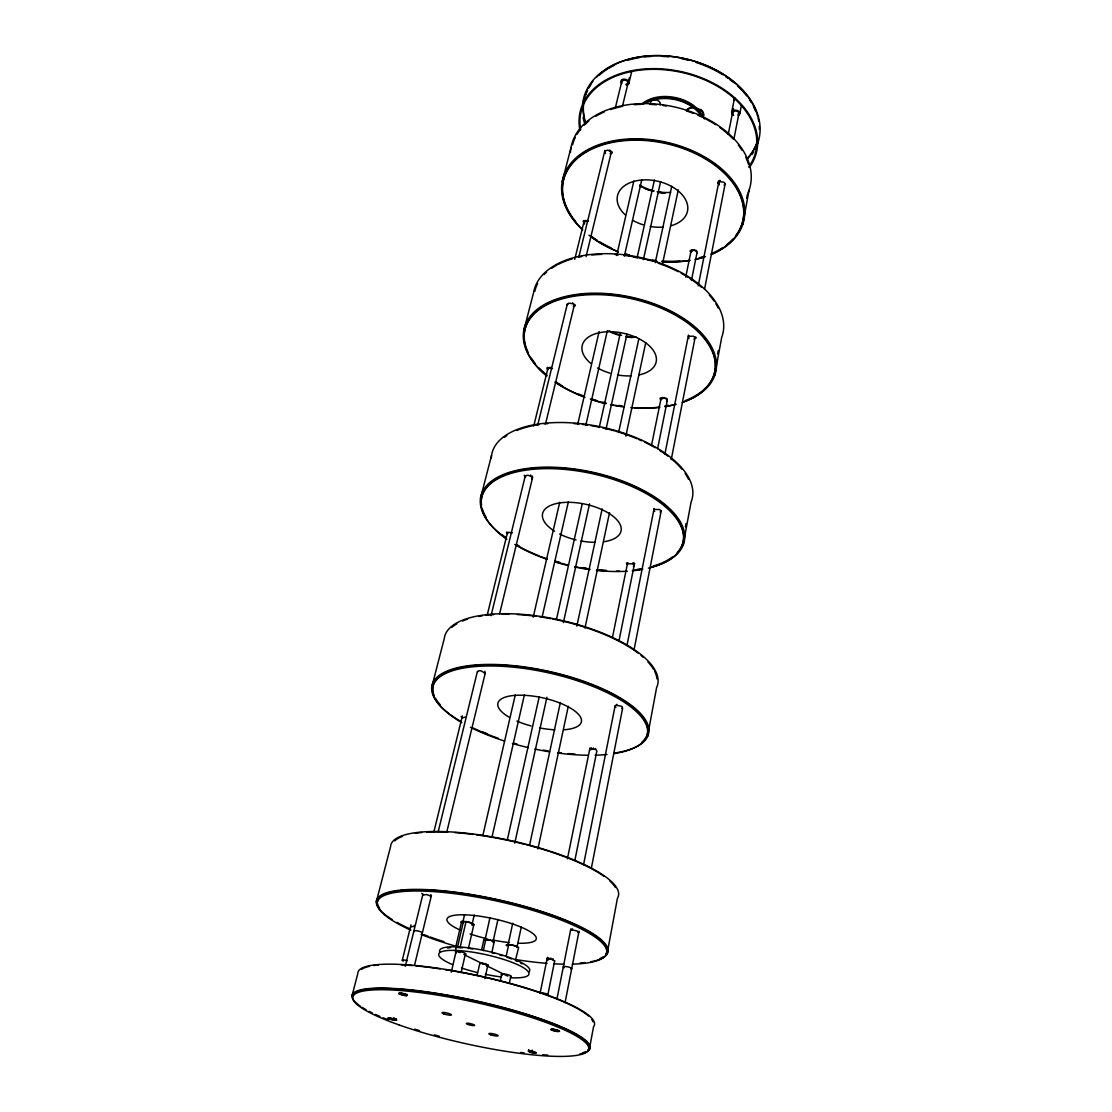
<?xml version="1.0" encoding="UTF-8"?>
<svg xmlns="http://www.w3.org/2000/svg" width="1112" height="1112" viewBox="0 0 1112 1112"><rect width="100%" height="100%" fill="white"/><g stroke="black" fill="none" stroke-linecap="round" stroke-linejoin="round"><path stroke-width="1.5" d="M410.717 926.852L413.942 926.435L414.206 925.309M422.921 895.091L426.438 894.534L430.525 895.924L430.427 897.036M462.092 718.004L465.233 717.073M477.507 671.968L478.883 670.717L480.94 670.828L485.207 673.274L446.829 831.79M507.433 533.649L508.712 532.287L512.396 532.856M525.212 476.937L526.615 475.338L528.561 475.352L532.036 476.951L531.731 478.869M547.757 369.698L549.036 368.1L552.525 368.6M605.442 153.512L604.858 151.037L607.805 150.106L610.822 151.802L610.391 154.151L610.558 153.428M621.803 82.135L623.193 80.022L626.64 80.453L628.113 82.9L625.875 84.512M685.451 526.852L686.076 523.516M715.475 365.653L716.1 362.303M717.657 353.908L718.282 350.544M746.666 198.186L747.278 194.892M589.221 1050.02L593.53 1026.807A121.152 22.949 12.5 0 0 484.054 976.892A121.152 22.949 12.5 0 0 357.828 973.417L351.906 996.338M606.999 954.346L617.424 898.315A116.607 30.538 12.5 0 0 513.994 841.339A116.607 30.538 12.5 0 0 390.59 846.51L376.301 901.846M647.462 736.742L656.594 687.633A109.184 41.561 12.5 0 0 562.728 620.663A109.184 41.561 12.5 0 0 444.286 638.483L431.776 686.966M683.032 545.436L691.094 502.04A102.651 49.804 12.5 0 0 602.315 427.23A102.651 49.804 12.5 0 0 491.295 458.297M714.543 375.953L721.716 337.339A96.855 55.961 12.5 0 0 642.805 258.081A96.855 55.961 12.5 0 0 533.524 292.817L523.683 330.917M742.649 224.749L749.085 190.166M739.841 113.452L741.426 105.334M556.612 1031.366L559.475 1031.255L552.692 1029.128A4.392 0.792 12 0 0 551.76 1030.087L552.539 1030.393A4.392 0.792 12 0 0 556.778 1031.38L557.765 1031.477A4.392 0.792 12 0 0 559.197 1030.824L558.655 1030.518A4.392 0.792 12 0 0 553.609 1029.212L550.982 1029.601L556.612 1031.366L556.862 1030.087M565.077 1002.551L579.005 931.272M591.334 868.263L622.623 708.191M633.951 650.284L661.251 510.644M671.245 459.562L695.222 336.95M704.549 289.259L725.191 183.675M733.851 139.403L739.174 112.159M731.696 112.117L734.281 99.135M556.973 998.896L570.748 929.326M583.564 864.636L615.186 705.481M627.071 645.043L654.051 508.851M664.837 454.377L688.453 335.212M698.225 285.84L718.797 182.007M728.249 134.344L732.627 112.201M570.581 930.688L571.054 928.951M654.676 511.478L653.814 510.422L654.301 508.559M688.856 338.562L688.578 335.518M719.242 184.884L719.019 181.742M733.211 114.258L732.544 113.021L733.517 108.545M552.108 1030.226L552.358 1028.961M570.817 930.16L572.277 929.993L572.513 928.784M615.923 707.44L614.978 706.523L616.882 704.313M718.88 182.479L720.298 180.978M531.995 1051.271L536.179 1052.897C524.364 1052.286 529.27 1048.894 536.165 1052.744C533.913 1054.426 523.516 1049.811 531.995 1051.271L532.231 1050.089M548.063 960.142L547.243 959.044L550.621 959.169L550.843 958.057M589.694 749.808L593.155 748.946L593.349 747.973M660.875 399.722L664.281 397.373M690.899 252.104L694.166 249.602M554.666 960.949L552.733 959.712L552.97 958.6M596.852 751.045L595.323 748.515M633.34 566.3L634.132 565.633L632.742 562.978M666.505 401.46L667.283 400.654L666.018 397.915M696.988 252.924L695.82 250.13M633.84 564.715L634.021 563.84M667.047 399.625L667.2 398.847M696.779 251.812L696.918 251.103M547.827 994.892L554.666 960.865M574.834 860.507L596.727 751.642M618.953 641.068L633.993 566.216M657.581 448.845L667.158 401.21M691.442 280.433L696.904 253.216M528.381 1051.354L528.617 1050.173M540.126 993.086L547.382 957.376M567.44 858.742L589.916 748.209M612.406 637.676L627.613 562.853M651.479 445.523L661.167 397.901M685.715 277.166L691.247 249.964M528.548 1050.993L528.784 1049.811M547.243 959.044L547.465 957.932M589.916 749.14L590.125 748.154M627.363 564.562L627.793 562.853M661.153 398.777L661.306 397.999M691.177 251.062L691.33 250.353M548.577 958.919L548.8 957.807M591.209 748.821L591.403 747.834M662.363 398.193L662.516 397.415M692.345 250.381L692.498 249.686M484.888 978.657L487.834 965.299L487 964.479A4.142 0.862 12.5 0 0 482.163 963.201L479.8 963.604A4.142 0.862 12.5 0 1 481.26 963.131L487.82 965.077M485.027 940.168L490.128 940.238M515.468 960.129L518.498 948.049A6.352 1.418 12.3 0 0 515.94 946.02A6.352 1.418 12.3 0 0 509.018 944.574L507.781 944.561A6.352 1.418 12.3 0 0 506.516 945.714M509.324 983.147L510.769 976.35M516.913 947.48L521.264 927.088M537.902 848.956L568.302 706.273M584.94 628.127L609.543 512.618M625.82 436.182L645.724 342.76M662.363 264.614L678.278 189.874M500.261 980.992L501.734 974.209M507.962 945.339L512.729 923.266M529.576 845.148L560.365 702.506M576.85 626.098L602.134 508.921M618.62 432.512L638.774 339.118M655.26 262.696L671.745 186.288M506.182 956.223L508.698 944.574M493.075 941.558L497.926 919.499M514.759 843.16L546.923 697.266M563.381 622.623L589.555 503.875M606.012 429.232L626.946 334.239M643.403 259.596L660.611 181.562M491.99 951.872L494.131 942.128M481.704 949.412L483.873 939.668M477.173 975.099L479.786 963.492M485.068 939.668L489.989 917.622M507.378 839.616L539.139 697.168M556.528 619.162L582.229 503.847M599.243 427.536L620.427 332.571M637.051 257.956L654.454 179.949M483.303 950.663L485.833 939.279M461.119 972.597L465.358 953.971M471.919 925.17L474.24 915.009M491.99 837.086L524.405 694.805M542.156 616.882L568.399 501.693M585.774 425.465L607.388 330.611M624.36 256.08L641.735 179.852M468.388 948.619L473.851 924.558M456.545 947.368L460.034 947.66L466.039 921.528M455.614 947.507L461.647 921.431L466.957 921.667A6.561 1.501 12.7 0 1 472.753 923.572A6.561 1.501 12.7 0 1 473.239 925.212M451.305 972.138L455.989 951.858M462.62 923.127L464.566 914.676M482.9 835.237L515.273 694.944M533.204 617.202L559.725 502.263M577.67 424.52L599.118 331.557M616.673 255.496L633.826 181.131M463.482 921.278L457.463 947.382L456.337 946.826A46.148 9.758 12.5 0 0 439.879 952.331M430.525 895.924L430.817 894.729M484.693 672.343L484.943 671.3M532.036 476.951L532.259 476.033M573.389 306.898L573.959 303.923M610.822 151.802L610.988 151.079M406.561 995.546L407.27 995.254L404.768 993.947L400.153 993.044A4.42 0.806 12.9 0 0 399.736 994.128L400.584 994.462A4.42 0.806 12.9 0 0 404.879 995.462L405.81 995.546A4.42 0.806 12.9 0 0 406.811 994.781L406.186 994.462A4.42 0.806 12.9 0 0 401.029 993.127L398.819 993.614L404.712 995.435L406.561 995.546L406.867 994.281M414.595 964.994L431.428 895.438M499.496 614.213L532.69 477.131M545.631 423.63L574.32 305.133M586.052 256.65L611.364 152.08M622.386 106.543L629.281 78.062M628.78 83.734L631.908 70.834A4.142 2.933 14.9 0 1 630.977 71.752M393.662 1018.745C373.243 1016.215 412.163 1023.735 389.367 1017.897C384.738 1018.898 401.071 1021.761 393.662 1018.745L393.954 1017.563M588.623 220.927L584.036 221.886L584.62 224.082M400.111 994.295L400.431 993.03M395.358 1020.135L395.636 1018.967M395.983 1019.899L396.275 1018.717M530.577 475.95L530.799 475.032M573.764 304.73L572.624 302.853M609.584 150.69L609.765 149.967M404.712 995.435L405.032 994.17M402.28 960.281L410.981 924.906M433.791 832.235L462.383 715.961M487.264 614.866L507.572 532.3M533.69 426.146L547.785 368.864M574.737 259.332L584.273 220.579M549.036 368.1L549.231 367.321M585.134 221.177L585.301 220.482M550.76 368.058L550.94 367.28M586.775 221.079L586.941 220.385M405.241 966.356L422.977 893.909M438.239 831.54L477.437 671.37M491.045 615.728L525.295 475.783M537.666 425.215L567.37 303.812M578.935 256.608L604.928 150.398M615.242 108.239L622.247 79.578M567.481 304.174L567.287 304.994L568.691 303.145L572.43 303.659M604.65 152.261L604.817 151.552M480.509 498.148L491.573 455.322M562.185 181.77L570.998 147.66M702.881 117.483L703.396 116.329A8.993 6.241 11.6 0 0 697.238 108.448L695.486 108.017M738.034 114.856L738.702 112.507L737.59 111.409L735.88 110.839L732.877 111.798M724.204 185.509L724.857 183.244L723.703 182.16L720.145 181.701M694.096 339.299L694.722 337.228L693.485 336.185L688.411 336.338M660.222 512.326L660.82 510.505L659.472 509.532L654.12 509.477M484.471 673.928L485.207 673.274M621.83 708.441L622.372 706.968L620.899 706.078L616.673 705.369M486.583 965.577L487.82 965.313M461.647 921.431L461.146 921.695A6.561 1.501 12.7 0 0 462.189 923.071M577.948 932.593L578.838 932.231L576.808 930.841L572.277 929.993M627.613 563.728L632.561 563.853M460.034 947.66L460.298 947.66A43.785 9.257 12.5 0 1 462.592 947.827M511.033 977.768L511.089 977.768A46.204 9.674 12.5 0 0 520.305 965.981A46.204 9.674 12.5 0 0 457.755 950.524L455.447 950.412A46.204 9.674 12.5 0 0 452.598 964.646M550.621 959.169L552.733 959.712M593.155 748.946L595.128 749.502M664.114 398.165L665.866 398.694M694.027 250.297L695.681 250.825M491.087 940.543L492.713 941.322M564.104 967.648L564.145 967.662A4.309 0.931 11.9 0 1 565.007 966.481L565.98 966.564A4.309 0.931 11.9 0 1 570.915 967.885L571.443 968.204A4.309 0.931 11.9 0 1 570.803 969.025M459.993 952.623L455.503 950.412L456.337 946.826L458.589 946.924A46.148 9.758 12.5 0 1 508.879 957.279A46.148 9.758 12.5 0 1 529.034 971.735M483.803 964.354L463.968 954.582A5.421 1.154 12.7 0 0 464.802 953.095A5.421 1.154 12.7 0 0 457.352 951.33A5.421 1.154 12.7 0 0 456.545 952.803M507.767 976.155L486.291 965.577A4.142 0.862 12.5 0 0 487.515 964.785M704.396 118.831L698.67 109.838L693.554 105.431A35.612 24.45 12.5 0 0 642.208 103.764M501.484 976.962A46.204 9.674 12.5 0 1 485.36 974.321M477.09 972.472A46.204 9.674 12.5 0 1 461.48 967.982M447.483 948.049A43.785 9.257 12.5 0 1 450.471 947.674M470.028 948.606A43.785 9.257 12.5 0 1 472.642 948.967M491.712 952.762A43.785 9.257 12.5 0 1 494.423 953.443M499.677 954.916A43.785 9.257 12.5 0 1 502.221 955.681M507.072 957.279A43.785 9.257 12.5 0 1 511.548 958.919M515.579 960.601A43.785 9.257 12.5 0 1 517.414 961.435M520.638 963.089A43.785 9.257 12.5 0 1 522.042 963.895M502.151 975.21A5.24 1.084 12.3 0 1 502.777 973.862A5.24 1.084 12.3 0 1 509.713 975.307A5.24 1.084 12.3 0 1 510.269 976.92M507.378 945.589A5.199 1.154 12.3 0 1 507.739 945.061M508.406 944.936A5.199 1.154 12.3 0 1 513.132 945.464A5.199 1.154 12.3 0 1 517.149 947.021M462.272 922.404A5.365 1.237 12.7 0 1 465.372 921.723A5.365 1.237 12.7 0 1 471.571 923.405M472.28 923.85A5.365 1.237 12.7 0 1 472.669 924.572M484.248 940.363A5.296 1.181 12.5 0 1 486.208 939.292A5.296 1.181 12.5 0 1 492.811 940.877A5.296 1.181 12.5 0 1 493.116 942.489M422.115 933.19A4.337 0.945 13 0 0 421.921 932.412L421.309 932.064A4.337 0.945 13 0 0 416.249 930.716L415.332 930.661A4.337 0.945 13 0 0 414.317 931.592M547.549 995.045A3.975 0.792 12.1 0 0 547.59 994.42L547.09 994.142A3.975 0.792 12.1 0 0 542.517 992.933L541.627 992.863A3.975 0.792 12.1 0 0 540.376 993.558M403.253 961.102A4.003 0.806 13 0 1 403.587 960.003L404.434 960.073A4.003 0.806 13 0 1 407.409 960.685M582.549 104.306A90.016 61.855 12.5 0 1 689.009 59.728A90.016 61.855 12.5 0 1 755.326 148.939M753.714 151.816A90.016 61.855 12.5 0 1 751.893 154.568M584.287 122.278A90.016 61.855 12.5 0 1 583.105 117.358M579.88 129.923A90.475 61.521 12.5 0 1 681.545 71.71A90.475 61.521 12.5 0 1 749.502 167.328M756.994 142.753A89.127 61.243 12.5 0 1 746.875 159.433M585.635 123.891A89.127 61.243 12.5 0 1 583.619 102.888M585.524 95.104A89.127 61.243 12.5 0 1 587.386 90.572M588.915 87.667A89.127 61.243 12.5 0 1 590.694 84.832M599.59 74.852A89.127 61.243 12.5 0 1 607.652 68.93M608.973 68.138A89.127 61.243 12.5 0 1 614.588 65.149M628.141 60.104A89.127 61.243 12.5 0 1 639.192 57.685M644.126 57.004A89.127 61.243 12.5 0 1 650.895 56.448M662.557 56.406A89.127 61.243 12.5 0 1 669.021 56.865M681.878 58.783A89.127 61.243 12.5 0 1 688.272 60.229M696.098 62.48A89.127 61.243 12.5 0 1 722.772 74.754M725.566 76.575A89.127 61.243 12.5 0 1 728.277 78.438M729.583 79.397A89.127 61.243 12.5 0 1 733.767 82.649M737.687 86.083A89.127 61.243 12.5 0 1 746.638 95.799M749.418 99.635A89.127 61.243 12.5 0 1 751.087 102.234M753.449 106.446A89.127 61.243 12.5 0 1 755.479 110.88M580.742 129.965A89.572 60.91 12.5 0 1 681.406 72.363A89.572 60.91 12.5 0 1 748.71 167.008M665.087 193.113A89.572 60.91 12.5 0 1 657.122 191.737M653.953 191.028A89.572 60.91 12.5 0 1 646.1 188.957M643.028 104.194A35.626 24.436 12.5 0 1 702.228 116.121M734.281 100.344A4.128 2.905 9.8 0 1 734.976 98.078M686.438 110.936A8.993 6.241 11.6 0 1 693.54 107.836M697.961 110.157A26.062 17.945 12.2 0 1 701.714 114.953M642.917 104.222A34.722 23.838 12.5 0 1 646.461 101.72M652.132 99.176A34.722 23.838 12.5 0 1 656.956 97.912M662.835 97.217A34.722 23.838 12.5 0 1 665.713 97.161M673.01 97.8A34.722 23.838 12.5 0 1 680.21 99.524M681.6 99.997A34.722 23.838 12.5 0 1 685.659 101.637M686.966 102.248A34.722 23.838 12.5 0 1 692.971 105.849M650.965 104.125A4.962 3.447 13.3 0 1 655.274 99.802A4.962 3.447 13.3 0 1 660.139 104.931M646.155 103.069A34.736 23.825 12.5 0 1 701.422 116.301M621.789 83.664A4.17 2.919 14.8 0 1 622.692 79.411A4.17 2.919 14.8 0 1 628.586 81.287A4.17 2.919 14.8 0 1 626.445 85.137M733.67 115.426A4.142 2.891 9.8 0 1 732.405 111.075A4.142 2.891 9.8 0 1 738.493 111.158A4.142 2.891 9.8 0 1 738.465 115.495M757.119 142.086A89.099 61.257 12.5 0 1 747 158.766M585.802 123.237A89.099 61.257 12.5 0 1 583.452 105.418M584.05 100.65A89.099 61.257 12.5 0 1 587.553 89.919M588.29 88.446A89.099 61.257 12.5 0 1 592.877 81.398M596.31 77.465A89.099 61.257 12.5 0 1 602.301 72.099M604.984 70.126A89.099 61.257 12.5 0 1 693.93 61.077A89.099 61.257 12.5 0 1 757.633 116.148M758.05 117.816A89.099 61.257 12.5 0 1 758.731 121.152M759.274 126.142A89.099 61.257 12.5 0 1 759.329 129.423M700.643 109.379A8.993 6.241 11.6 0 1 702.992 116.857M686.59 110.269A8.993 6.241 11.6 0 1 691.859 107.28M582.215 229.406A92.894 59.561 12.5 0 1 595.003 146.214A92.894 59.561 12.5 0 1 723.703 170.775A92.894 59.561 12.5 0 1 711.944 254.161M704.535 256.9A92.894 59.561 12.5 0 1 695.042 259.388M690.038 260.319A92.894 59.561 12.5 0 1 662.168 261.556M655.524 260.986A92.894 59.561 12.5 0 1 652.202 260.569M629.295 255.551A92.894 59.561 12.5 0 1 626.125 254.537M618.3 251.687A92.894 59.561 12.5 0 1 591.209 236.842M570.428 152.372A91.684 60.562 12.5 0 1 674.928 107.044A91.684 60.562 12.5 0 1 747.931 193.113M572.791 217.771A91.976 58.964 12.5 0 1 650.589 140.265A91.976 58.964 12.5 0 1 735.838 235.549M732.711 239.288A91.976 58.964 12.5 0 1 726.47 244.974M722.661 247.684A91.976 58.964 12.5 0 1 711.374 253.675M704.035 256.385A91.976 58.964 12.5 0 1 699.42 257.72M679.807 260.931A91.976 58.964 12.5 0 1 662.071 261.014M655.496 260.444A91.976 58.964 12.5 0 1 652.202 260.041M629.517 255.065A91.976 58.964 12.5 0 1 626.376 254.064M611.197 247.99A91.976 58.964 12.5 0 1 599.966 241.971M597.339 240.331A91.976 58.964 12.5 0 1 591.792 236.522M575.808 221.663A91.976 58.964 12.5 0 1 573.764 219.078M572.555 144.81A90.767 59.965 12.5 0 1 575.335 137.36M576.864 134.524A90.767 59.965 12.5 0 1 579.63 130.396M584.12 125.225A90.767 59.965 12.5 0 1 588.86 120.999M595.74 116.273A90.767 59.965 12.5 0 1 604.261 111.951M610.488 109.574A90.767 59.965 12.5 0 1 621.219 106.641M634.438 104.695A90.767 59.965 12.5 0 1 641.36 104.306M649.853 104.347A90.767 59.965 12.5 0 1 656.414 104.764M662.988 105.515A90.767 59.965 12.5 0 1 666.255 106.015M687.216 111.172A90.767 59.965 12.5 0 1 693.415 113.396M697.975 115.259A90.767 59.965 12.5 0 1 702.381 117.274M703.827 117.969A90.767 59.965 12.5 0 1 715.753 124.739M719.867 127.546A90.767 59.965 12.5 0 1 733.016 138.903M738.326 145.06A90.767 59.965 12.5 0 1 741.899 150.148M745.777 157.209A90.767 59.965 12.5 0 1 748.529 164.52M663.753 193.043A36.265 23.936 12.5 0 1 657.873 192.376M650.645 190.652A36.265 23.936 12.5 0 1 643.806 187.997M642.527 187.372A36.265 23.936 12.5 0 1 640.025 185.996M690.246 251.66A4.003 2.474 10.9 0 1 690.204 250.617M717.838 183.23A4.267 2.808 10.2 0 1 717.824 182.048M718.519 181.047A4.267 2.808 10.2 0 1 719.825 180.38M583.133 221.455A4.017 2.502 14.4 0 1 583.675 220.537M612.239 152.038A4.281 2.836 14.5 0 1 611.989 153.192M670.675 192.334A35.362 23.338 12.5 0 1 657.929 191.806M653.661 190.903A35.362 23.338 12.5 0 1 639.636 185.051M625.125 214.783A35.834 22.935 12.5 0 1 631.31 182.215A35.834 22.935 12.5 0 1 681.67 194.197A35.834 22.935 12.5 0 1 671.092 225.722M663.183 227.098A35.834 22.935 12.5 0 1 650.27 226.487M643.125 224.791A35.834 22.935 12.5 0 1 632.617 220.259M582.73 229.85A91.99 58.95 12.5 0 1 595.393 147.535A91.99 58.95 12.5 0 1 722.842 171.846A91.99 58.95 12.5 0 1 711.235 254.37M705.411 256.594A91.99 58.95 12.5 0 1 696.112 259.193M689.551 260.472A91.99 58.95 12.5 0 1 661.932 261.709M656.997 261.306A91.99 58.95 12.5 0 1 647.142 259.972M635.744 257.553A91.99 58.95 12.5 0 1 624.652 254.217M618.467 251.924A91.99 58.95 12.5 0 1 588.985 235.202M506.349 538.597A104.18 47.997 12.5 0 1 514.286 470.918A104.18 47.997 12.5 0 1 658.638 499.649A104.18 47.997 12.5 0 1 650.77 567.342M642.764 569.052A104.18 47.997 12.5 0 1 637.69 569.844M636.133 570.039A104.18 47.997 12.5 0 1 632.937 570.386M619.537 571.123A104.18 47.997 12.5 0 1 616.368 571.123M606.61 570.817A104.18 47.997 12.5 0 1 596.685 570.011M589.958 569.191A104.18 47.997 12.5 0 1 579.852 567.565M578.184 567.245A104.18 47.997 12.5 0 1 574.821 566.564M568.107 565.063A104.18 47.997 12.5 0 1 561.463 563.353M559.822 562.894A104.18 47.997 12.5 0 1 554.944 561.463M546.895 558.822A104.18 47.997 12.5 0 1 540.654 556.514M539.125 555.917A104.18 47.997 12.5 0 1 515.773 544.644M481.524 505.112A103.138 47.51 12.5 0 1 597.2 473.823A103.138 47.51 12.5 0 1 677.18 552.664M672.329 557.029A103.138 47.51 12.5 0 1 653.091 566.091M640.526 568.885A103.138 47.51 12.5 0 1 637.162 569.386M606.374 570.359A103.138 47.51 12.5 0 1 599.841 569.886M586.538 568.26A103.138 47.51 12.5 0 1 583.202 567.718M560.031 562.505A103.138 47.51 12.5 0 1 555.194 561.087M519.235 546.048A103.138 47.51 12.5 0 1 516.399 544.435M505.724 537.471A103.138 47.51 12.5 0 1 501.873 534.524M486.278 517.58A103.138 47.51 12.5 0 1 482.247 508.559M504.445 437.308A101.637 49.303 12.5 0 1 506.822 435.64M516.677 430.483A101.637 49.303 12.5 0 1 532.565 425.743M535.789 425.132A101.637 49.303 12.5 0 1 539.111 424.589M544.282 423.936A101.637 49.303 12.5 0 1 547.813 423.602M573.987 423.616A101.637 49.303 12.5 0 1 579.018 424.061M582.396 424.423A101.637 49.303 12.5 0 1 587.497 425.104M590.903 425.618A101.637 49.303 12.5 0 1 599.368 427.175M602.76 427.898A101.637 49.303 12.5 0 1 614.505 430.858M616.145 431.331A101.637 49.303 12.5 0 1 636.815 438.642M638.427 439.323A101.637 49.303 12.5 0 1 641.652 440.755M644.807 442.228A101.637 49.303 12.5 0 1 655.218 447.719M659.708 450.443A101.637 49.303 12.5 0 1 667.992 456.156M670.48 458.102A101.637 49.303 12.5 0 1 681.934 469.25M685.145 473.503A101.637 49.303 12.5 0 1 688.467 479.189M626.682 563.84A4.462 1.974 11.5 0 1 626.57 562.992M633.673 562.88A4.462 1.974 11.5 0 1 634.827 563.714M506.836 532.94A4.49 2.002 13.7 0 1 506.613 532.064M524.558 476.228A4.823 2.307 13.7 0 1 524.336 475.213M554.596 531.23A40.185 18.459 12.5 0 1 555.305 503.805A40.185 18.459 12.5 0 1 612.837 516.079A40.185 18.459 12.5 0 1 603.83 541.739M595.184 542.336A40.185 18.459 12.5 0 1 580.895 540.974M576.072 539.945A40.185 18.459 12.5 0 1 559.628 534.038M506.85 539.292A103.18 47.482 12.5 0 1 515.245 472.239A103.18 47.482 12.5 0 1 658.582 501.456A103.18 47.482 12.5 0 1 648.407 568.162M642.013 569.483A103.18 47.482 12.5 0 1 632.269 570.803M627.39 571.193A103.18 47.482 12.5 0 1 596.366 570.428M589.694 569.608A103.18 47.482 12.5 0 1 574.695 567.009M568.037 565.508A103.18 47.482 12.5 0 1 554.999 561.949M547.034 559.322A103.18 47.482 12.5 0 1 514.8 544.463M546.437 375.564A98.217 54.613 12.5 0 1 556.973 298.947A98.217 54.613 12.5 0 1 693.096 325.385A98.217 54.613 12.5 0 1 683.046 402.113M675.345 404.393A98.217 54.613 12.5 0 1 665.921 406.325M659.597 407.173A98.217 54.613 12.5 0 1 634.507 407.659M621.761 406.367A98.217 54.613 12.5 0 1 615.381 405.352M613.796 405.06A98.217 54.613 12.5 0 1 610.613 404.434M605.845 403.392A98.217 54.613 12.5 0 1 590.305 398.972M582.785 396.247A98.217 54.613 12.5 0 1 555.958 382.556M528.353 352.824A97.244 54.071 12.5 0 1 578.435 294.833A97.244 54.071 12.5 0 1 698.767 331.459A97.244 54.071 12.5 0 1 685.298 400.598M668.368 405.324A97.244 54.071 12.5 0 1 665.018 405.894M622.303 405.95A97.244 54.071 12.5 0 1 618.856 405.435M605.97 402.919A97.244 54.071 12.5 0 1 602.829 402.155M596.657 400.459A97.244 54.071 12.5 0 1 591.681 398.902M583.522 395.997A97.244 54.071 12.5 0 1 578.796 394.079M562.491 385.961A97.244 54.071 12.5 0 1 556.556 382.278M546.993 375.244A97.244 54.071 12.5 0 1 539.32 368.128M535.011 363.207A97.244 54.071 12.5 0 1 531.355 358.12M534.775 291.413A95.896 55.405 12.5 0 1 537.652 283.546M544.185 274.567A95.896 55.405 12.5 0 1 546.576 272.273M551.427 268.465A95.896 55.405 12.5 0 1 557.015 265.031M558.516 264.239A95.896 55.405 12.5 0 1 572.152 258.86M578.476 257.206A95.896 55.405 12.5 0 1 581.701 256.538M591.82 255.037A95.896 55.405 12.5 0 1 601.578 254.37M615.089 254.578A95.896 55.405 12.5 0 1 618.536 254.829M623.735 255.343A95.896 55.405 12.5 0 1 628.947 256.038M634.007 256.872A95.896 55.405 12.5 0 1 645.155 259.291M657.943 263.085A95.896 55.405 12.5 0 1 678.292 271.717M681.197 273.274A95.896 55.405 12.5 0 1 688.133 277.347M689.44 278.195A95.896 55.405 12.5 0 1 701.283 287.077M709.317 295.055A95.896 55.405 12.5 0 1 714.085 301.116M715.864 303.84A95.896 55.405 12.5 0 1 718.185 307.968M632.186 337.603A38.308 22.115 12.5 0 1 626.014 336.825M618.383 335.018A38.308 22.115 12.5 0 1 611.141 332.363M660.208 399.152A4.226 2.266 11.2 0 1 660.139 398.193M696.154 337.311A4.518 2.585 10.7 0 1 695.806 338.326M547.173 369.156A4.239 2.28 14 0 1 547.521 367.335M575.307 304.855A4.531 2.613 14.1 0 1 575.085 305.911M636.537 337.214A37.349 21.559 12.5 0 1 626.056 336.283M621.552 335.337A37.349 21.559 12.5 0 1 608.903 330.695M590.778 363.388A37.891 21.031 12.5 0 1 596.282 333.503A37.891 21.031 12.5 0 1 649.561 346.054A37.891 21.031 12.5 0 1 639.358 374.841M631.088 375.884A37.891 21.031 12.5 0 1 617.521 374.939M609.974 373.159A37.891 21.031 12.5 0 1 597.547 367.975M546.798 376.009A97.272 54.043 12.5 0 1 557.501 300.282A97.272 54.043 12.5 0 1 692.234 326.553A97.272 54.043 12.5 0 1 682.281 402.419M676.235 404.281A97.272 54.043 12.5 0 1 664.865 406.672M659.694 407.367A97.272 54.043 12.5 0 1 630.782 407.673M623.874 406.95A97.272 54.043 12.5 0 1 610.53 404.726M605.804 403.684A97.272 54.043 12.5 0 1 591.501 399.667M584.954 397.373A97.272 54.043 12.5 0 1 554.944 382.097M449.165 713.723A110.922 39.142 12.5 0 1 475.936 664.934A110.922 39.142 12.5 0 1 623.846 700.129A110.922 39.142 12.5 0 1 614.491 753.06M575.14 754.131A110.922 39.142 12.5 0 1 568.26 753.575M561.31 752.824A110.922 39.142 12.5 0 1 558.071 752.421M548.23 750.947A110.922 39.142 12.5 0 1 543.295 750.086M517.163 744.15A110.922 39.142 12.5 0 1 513.952 743.247M498.301 738.326A110.922 39.142 12.5 0 1 473.073 727.985M461.299 721.757A110.922 39.142 12.5 0 1 450.374 714.627M434.222 695.681A109.81 38.753 12.5 0 1 549.425 671.926A109.81 38.753 12.5 0 1 641.805 742.246M487.542 733.906A109.81 38.753 12.5 0 1 482.955 732.016M440.088 704.647A109.81 38.753 12.5 0 1 435.459 698.211M451.653 627.543A108.1 41.144 12.5 0 1 456.837 623.818M462.564 620.996A108.1 41.144 12.5 0 1 467.568 619.162M478.813 616.409A108.1 41.144 12.5 0 1 482.26 615.826M485.833 615.339A108.1 41.144 12.5 0 1 493.714 614.602M502.124 614.241A108.1 41.144 12.5 0 1 508.851 614.241M517.275 614.533A108.1 41.144 12.5 0 1 535.928 616.284M539.278 616.743A108.1 41.144 12.5 0 1 551.01 618.689M552.692 619.009A108.1 41.144 12.5 0 1 633.006 649.464M634.438 650.45A108.1 41.144 12.5 0 1 638.538 653.439M641.068 655.454A108.1 41.144 12.5 0 1 643.417 657.47M648.018 661.974A108.1 41.144 12.5 0 1 653.634 669.424M654.509 671.036A108.1 41.144 12.5 0 1 656.942 678.862M461.494 717.129A4.768 1.626 13.4 0 1 461.202 716.378M509.032 717.143A42.77 15.054 12.5 0 1 512.451 695.612A42.77 15.054 12.5 0 1 572.694 709.512A42.77 15.054 12.5 0 1 563.812 729.778M554.749 729.806A42.77 15.054 12.5 0 1 539.654 727.929M531.147 725.969A42.77 15.054 12.5 0 1 516.927 721.09M461.814 722.633A109.852 38.712 12.5 0 1 466.345 667.603A109.852 38.712 12.5 0 1 618.494 698.697A109.852 38.712 12.5 0 1 613.588 753.658M607.041 754.464A109.852 38.712 12.5 0 1 595.156 755.187M588.304 755.256A109.852 38.712 12.5 0 1 557.696 753.005M549.578 751.823A109.852 38.712 12.5 0 1 534.928 749.099M528.408 747.653A109.852 38.712 12.5 0 1 512.396 743.469M504.57 741.078A109.852 38.712 12.5 0 1 470.445 727.304M360.538 1006.332A121.959 21.517 12.5 0 1 473.629 1000.341A121.959 21.517 12.5 0 1 579.588 1054.176M547.757 1055.107A121.959 21.517 12.5 0 1 542.684 1054.76M524.141 1052.897A121.959 21.517 12.5 0 1 520.611 1052.452M439.073 1036.148A121.959 21.517 12.5 0 1 434.264 1034.855M419.585 1030.615A121.959 21.517 12.5 0 1 414.734 1029.128M388.018 1019.787A121.959 21.517 12.5 0 1 383.042 1017.772M379.887 1016.424A121.959 21.517 12.5 0 1 375.425 1014.436M372.325 1012.949A121.959 21.517 12.5 0 1 369.087 1011.322M366.084 1009.71A121.959 21.517 12.5 0 1 362.109 1007.347M585.829 1051.507A120.749 21.295 12.5 0 1 582.396 1052.925M353.088 996.602A120.749 21.295 12.5 0 1 478.549 1001.69A120.749 21.295 12.5 0 1 588.053 1049.756M361.595 969.372A119.943 22.727 12.5 0 1 369.406 966.328M373.646 965.55A119.943 22.727 12.5 0 1 378.608 964.994M401.237 964.813A119.943 22.727 12.5 0 1 412.455 965.577M415.846 965.883A119.943 22.727 12.5 0 1 440.255 968.886M445.245 969.65A119.943 22.727 12.5 0 1 588.484 1015.979M591.862 1019.607A119.943 22.727 12.5 0 1 593.043 1021.817M392.202 919.582A118.595 27.313 12.5 0 1 418.182 889.391A118.595 27.313 12.5 0 1 568.26 921.222A118.595 27.313 12.5 0 1 590.889 961.727M585.023 962.575A118.595 27.313 12.5 0 1 580.13 963.02M444.008 941.711A118.595 27.313 12.5 0 1 430.066 936.971M428.467 936.387A118.595 27.313 12.5 0 1 423.755 934.608M410.328 929.02A118.595 27.313 12.5 0 1 396.928 922.348M602.982 956.876A117.413 27.035 12.5 0 1 600.132 958.447M379.665 908.282A117.413 27.035 12.5 0 1 377.538 903.569M377.441 902.11A117.413 27.035 12.5 0 1 500.859 900.664A117.413 27.035 12.5 0 1 605.859 954.096M394.649 840.908A115.453 30.232 12.5 0 1 402.586 836.321M415.346 833.263A115.453 30.232 12.5 0 1 421.698 832.513M426.911 832.151A115.453 30.232 12.5 0 1 447.747 832.151M454.794 832.568A115.453 30.232 12.5 0 1 473.156 834.403M476.603 834.862A115.453 30.232 12.5 0 1 524.906 844.342M526.546 844.759A115.453 30.232 12.5 0 1 548.953 851.264M550.482 851.764A115.453 30.232 12.5 0 1 604.094 876.423M609.918 881.093A115.453 30.232 12.5 0 1 615.436 887.501M422.254 893.923A5.518 1.32 13.1 0 1 421.865 893.283M459.854 929.924A45.731 10.481 12.5 0 1 461.702 914.801A45.731 10.481 12.5 0 1 526.184 929.465A45.731 10.481 12.5 0 1 518.387 943.226M509.143 942.573A45.731 10.481 12.5 0 1 492.866 940.015M486.792 938.681A45.731 10.481 12.5 0 1 470.056 933.913M410.828 930.118A117.455 26.966 12.5 0 1 410.967 891.073A117.455 26.966 12.5 0 1 573.597 925.295A117.455 26.966 12.5 0 1 572.43 964.132M563.812 964.16A117.455 26.966 12.5 0 1 553.623 963.784M547.062 963.339A117.455 26.966 12.5 0 1 517.108 959.781M457.143 946.59A117.455 26.966 12.5 0 1 421.087 934.455M468.777 1023.387L467.86 1023.29A4.212 0.737 12.5 0 0 467.304 1024.235L468.096 1024.541A4.212 0.737 12.5 0 0 472.183 1025.5L473.1 1025.584A4.212 0.737 12.5 0 0 474.24 1024.93L473.67 1024.652A4.212 0.737 12.5 0 0 468.777 1023.387M443.897 1013.936A4.907 0.876 12.6 0 0 451.472 1014.95A4.907 0.876 12.6 0 0 444.758 1012.587A4.907 0.876 12.6 0 0 443.897 1013.936M490.684 1034.785A4.74 0.82 12.4 0 0 498.106 1035.8A4.74 0.82 12.4 0 0 491.74 1033.562A4.74 0.82 12.4 0 0 490.684 1034.785M399.027 1024.917A120.791 21.225 12.5 0 0 587.817 1050.979A120.791 21.225 12.5 0 0 425.521 993.294A120.791 21.225 12.5 0 0 399.027 1024.917"/></g></svg>
